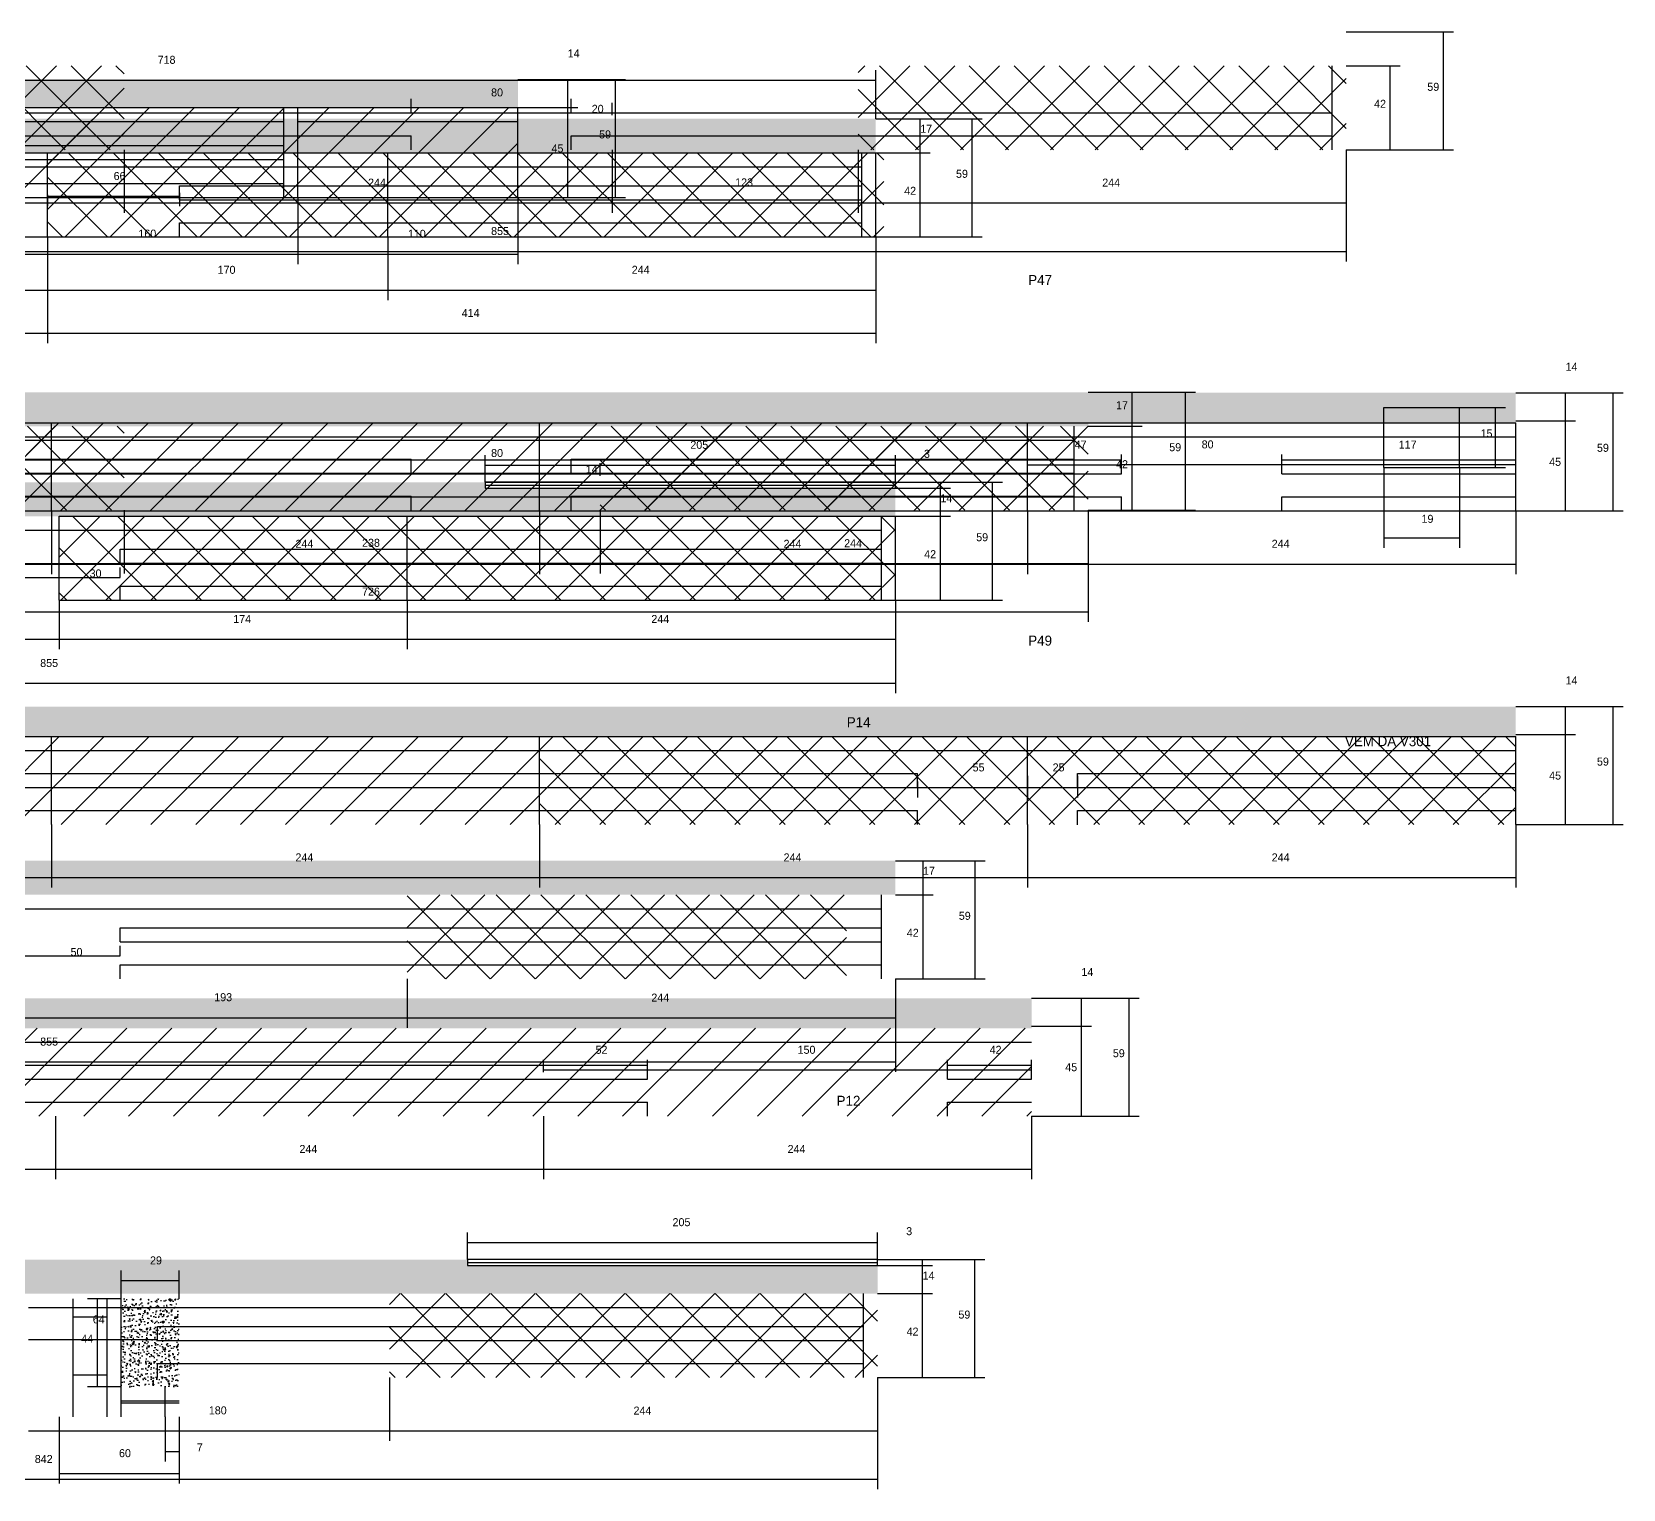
# Model space of a CAD drawing. Header units: metres. Extents: x -65046 to 21926, y -45195 to 1016.
# Drawn here: x 1971 to 2766, y -7215 to -6486 of the extents above; entities that cross this region are included whole.
import ezdxf

# ---------------------------------------------------------------- set-up
doc = ezdxf.new("R2010")
doc.units = ezdxf.units.M
for name, color, linetype in [('COTA', 241, 'Continuous'), ('NOMENCLATURA', 7, 'Continuous'), ('Painéis', 200, 'Continuous'), ('REAPROVEITAMENTO', 251, 'Continuous'), ('SARR_2.2x7', 40, 'Continuous'), ('SARR_EDITAR', 141, 'Continuous'), ('Texto Seção', 7, 'Continuous')]:
    doc.layers.add(name, color=color, linetype=linetype)

msp = doc.modelspace()

# ---------------------------------------------------------------- hatches: boundary and pattern name
at = {"layer": 'COTA'}
h = msp.add_hatch(dxfattribs=at)
h.set_pattern_fill('AR-CONC', scale=0.03)
h.paths.add_polyline_path([(1944.4, -6563.9), (1944.4, -6523.9), (1944.4, -6523.9), (2213.9, -6523.9), (2213.9, -6523.9), (2213.9, -6509.9), (2213.9, -6509.9), (1743.9, -6509.9), (1743.9, -6509.9), (1743.9, -6525.9), (1743.9, -6525.9), (1922.4, -6525.9), (1922.4, -6525.9), (1922.4, -6563.9), (1922.4, -6563.9), (1944.4, -6563.9)])
h = msp.add_hatch(dxfattribs=at)
h.set_pattern_fill('AR-CONC', scale=0.03)
h.paths.add_polyline_path([(1978.8, -6546.6), (1978.8, -6529.6), (1978.8, -6529.6), (1799.8, -6529.6), (1799.8, -6529.6), (1799.8, -6532.6), (1799.8, -6532.6), (1674.8, -6532.6), (1674.8, -6532.6), (1674.8, -6546.6), (1674.8, -6546.6), (1978.8, -6546.6)])
h = msp.add_hatch(dxfattribs=at)
h.set_pattern_fill('AR-CONC', scale=0.03)
h.paths.add_polyline_path([(1978.8, -6529.6), (1978.8, -6546.6), (1978.8, -6546.6), (2392.8, -6546.6), (2392.8, -6546.6), (2392.8, -6529.6), (2392.8, -6529.6), (1978.8, -6529.6)])
h = msp.add_hatch(dxfattribs=at)
h.set_pattern_fill('AR-CONC', scale=0.03)
h.paths.add_polyline_path([(2712.7, -6681.6), (2712.7, -6666.6), (2712.7, -6666.6), (1736.7, -6666.6), (1736.7, -6666.6), (1736.7, -6681.6), (1736.7, -6681.6), (2712.7, -6681.6)])
h = msp.add_hatch(dxfattribs=at)
h.set_pattern_fill('AR-CONC', scale=0.03)
h.paths.add_polyline_path([(2499, -6683.3), (2499, -6666.3), (2499, -6666.3), (1773, -6666.3), (1773, -6666.3), (1773, -6683.3), (1773, -6683.3), (2499, -6683.3)])
h = msp.add_hatch(dxfattribs=at)
h.set_pattern_fill('AR-CONC', scale=0.03)
h.paths.add_polyline_path([(1984.6, -6711.3), (1547.6, -6711.3), (1547.6, -6711.3), (1547.6, -6728.3), (1547.6, -6728.3), (1984.6, -6728.3), (1984.6, -6728.3), (1984.6, -6711.3)])
h = msp.add_hatch(dxfattribs=at)
h.set_pattern_fill('AR-CONC', scale=0.03)
h.paths.add_polyline_path([(2197.6, -6714.3), (2402.6, -6714.3), (2402.6, -6714.3), (2402.6, -6728.3), (2402.6, -6728.3), (1984.6, -6728.3), (1984.6, -6728.3), (1984.6, -6711.3), (1984.6, -6711.3), (2197.6, -6711.3), (2197.6, -6711.3), (2197.6, -6714.3)])
h = msp.add_hatch(dxfattribs=at)
h.set_pattern_fill('AR-CONC', scale=0.03)
h.paths.add_polyline_path([(2712.7, -6838.5), (2712.7, -6823.5), (2712.7, -6823.5), (1736.7, -6823.5), (1736.7, -6823.5), (1736.7, -6838.5), (1736.7, -6838.5), (2712.7, -6838.5)])
h = msp.add_hatch(dxfattribs=at)
h.set_pattern_fill('AR-CONC', scale=0.03)
h.paths.add_polyline_path([(1965.6, -6900.6), (2402.6, -6900.6), (2402.6, -6900.6), (2402.6, -6917.6), (2402.6, -6917.6), (1965.6, -6917.6), (1965.6, -6917.6), (1965.6, -6900.6)])
h = msp.add_hatch(dxfattribs=at)
h.set_pattern_fill('AR-CONC', scale=0.03)
h.paths.add_polyline_path([(1738.7, -6969.3), (1738.7, -6984.3), (1738.7, -6984.3), (2470.7, -6984.3), (2470.7, -6984.3), (2470.7, -6969.3), (2470.7, -6969.3), (1738.7, -6969.3)])
h = msp.add_hatch(dxfattribs=at)
h.set_pattern_fill('AR-CONC', scale=0.03)
h.paths.add_polyline_path([(1551.2, -7100), (1551.2, -7117), (1551.2, -7117), (2393.7, -7117), (2393.7, -7117), (2393.7, -7103), (2393.7, -7103), (2188.7, -7103), (2188.7, -7103), (2188.7, -7100), (2188.7, -7100), (1551.2, -7100)])
h = msp.add_hatch(dxfattribs=at)
h.set_pattern_fill('AR-CONC', scale=0.03)
h.paths.add_polyline_path([(2044.5, -7163.6), (2044.5, -7119.6), (2044.5, -7119.6), (2015.5, -7119.6), (2015.5, -7119.6), (2015.5, -7163.6), (2015.5, -7163.6), (2044.5, -7163.6)])
at = {"layer": 'REAPROVEITAMENTO'}
h = msp.add_hatch(dxfattribs=at)
h.set_pattern_fill('ANSI37', scale=5)
h.paths.add_polyline_path([(1773, -6503.1), (1773, -6545.1), (1773, -6545.1), (2017, -6545.1), (2017, -6545.1), (2017, -6503.1), (2017, -6503.1), (1773, -6503.1)])
h = msp.add_hatch(dxfattribs=at)
h.set_pattern_fill('ANSI37', scale=5)
h.paths.add_polyline_path([(2384, -6503.1), (2384, -6545.1), (2384, -6545.1), (2628, -6545.1), (2628, -6545.1), (2628, -6503.1), (2628, -6503.1), (2384, -6503.1)])
h = msp.add_hatch(dxfattribs=at)
h.set_pattern_fill('ANSI31', scale=5)
h.paths.add_polyline_path([(2213.9, -6568.9), (2213.9, -6523.9), (2213.9, -6523.9), (1944.4, -6523.9), (1944.4, -6523.9), (1944.4, -6568.9), (1944.4, -6568.9), (2213.9, -6568.9)])
h = msp.add_hatch(dxfattribs=at)
h.set_pattern_fill('ANSI37', scale=5)
h.paths.add_polyline_path([(1978.8, -6546.6), (1978.8, -6588.6), (1978.8, -6588.6), (2396.8, -6588.6), (2396.8, -6588.6), (2396.8, -6546.6), (2396.8, -6546.6), (1978.8, -6546.6)])
h = msp.add_hatch(dxfattribs=at)
h.set_pattern_fill('ANSI31', scale=5)
h.paths.add_polyline_path([(2468.7, -6725.6), (2468.7, -6681.6), (2468.7, -6681.6), (1736.7, -6681.6), (1736.7, -6681.6), (1736.7, -6725.6), (1736.7, -6725.6), (2468.7, -6725.6)])
h = msp.add_hatch(dxfattribs=at)
h.set_pattern_fill('ANSI37', scale=5)
h.paths.add_polyline_path([(1773, -6683.3), (1773, -6725.3), (1773, -6725.3), (2017, -6725.3), (2017, -6725.3), (2017, -6683.3), (2017, -6683.3), (1773, -6683.3)])
h = msp.add_hatch(dxfattribs=at)
h.set_pattern_fill('ANSI37', scale=5)
h.paths.add_polyline_path([(2255, -6683.3), (2255, -6725.3), (2255, -6725.3), (2499, -6725.3), (2499, -6725.3), (2499, -6683.3), (2499, -6683.3), (2255, -6683.3)])
h = msp.add_hatch(dxfattribs=at)
h.set_pattern_fill('ANSI37', scale=5)
h.paths.add_polyline_path([(1984.6, -6728.3), (1984.6, -6770.3), (1984.6, -6770.3), (2402.6, -6770.3), (2402.6, -6770.3), (2402.6, -6728.3), (2402.6, -6728.3), (1984.6, -6728.3)])
h = msp.add_hatch(dxfattribs=at)
h.set_pattern_fill('ANSI31', scale=5)
h.paths.add_polyline_path([(1736.7, -6838.5), (1736.7, -6882.5), (1736.7, -6882.5), (2224.7, -6882.5), (2224.7, -6882.5), (2224.7, -6838.5), (2224.7, -6838.5), (1736.7, -6838.5)])
h = msp.add_hatch(dxfattribs=at)
h.set_pattern_fill('ANSI37', scale=5)
h.paths.add_polyline_path([(2712.7, -6882.5), (2712.7, -6838.5), (2712.7, -6838.5), (2224.7, -6838.5), (2224.7, -6838.5), (2224.7, -6882.5), (2224.7, -6882.5), (2712.7, -6882.5)])
h = msp.add_hatch(dxfattribs=at)
h.set_pattern_fill('ANSI37', scale=5)
h.paths.add_polyline_path([(2378.1, -6917.6), (2378.1, -6959.6), (2378.1, -6959.6), (2158.6, -6959.6), (2158.6, -6959.6), (2158.6, -6917.6), (2158.6, -6917.6), (2378.1, -6917.6)])
h = msp.add_hatch(dxfattribs=at)
h.set_pattern_fill('ANSI31', scale=5)
h.paths.add_polyline_path([(1738.7, -6984.3), (1738.7, -7028.3), (1738.7, -7028.3), (2470.7, -7028.3), (2470.7, -7028.3), (2470.7, -6984.3), (2470.7, -6984.3), (1738.7, -6984.3)])
h = msp.add_hatch(dxfattribs=at)
h.set_pattern_fill('ANSI37', scale=5)
h.paths.add_polyline_path([(2149.7, -7117), (2149.7, -7159), (2149.7, -7159), (2393.7, -7159), (2393.7, -7159), (2393.7, -7117), (2393.7, -7117), (2149.7, -7117)])

# ---------------------------------------------------------------- linework, layer by layer
at = {"layer": 'COTA'}
for p, q in [((2392.8, -6529.6), (2392.8, -6505.2)), ((2628, -6503.1), (2655, -6503.1)), ((2650, -6545.1), (2650, -6503.1)), ((1674.8, -6510.2), (2392.8, -6510.2)), ((2213.9, -6509.9), (2243.8, -6509.9)), ((2213.9, -6509.9), (2267.7, -6509.9)), ((2238.8, -6523.9), (2238.8, -6509.9)), ((2262.7, -6568.9), (2262.7, -6509.9)), ((2160.5, -6526.6), (2160.5, -6521.6)), ((2240.5, -6526.6), (2240.5, -6521.6)), ((2160.5, -6526.6), (2240.5, -6526.6)), ((2213.9, -6523.9), (2243.8, -6523.9)), ((2213.9, -6523.9), (2243.8, -6523.9)), ((2238.8, -6568.9), (2238.8, -6523.9)), ((2392.8, -6529.6), (2420, -6529.6)), ((2392.8, -6529.6), (2446, -6529.6)), ((2415, -6546.6), (2415, -6529.6)), ((2441, -6588.6), (2441, -6529.6)), ((2017, -6545.1), (2017, -6576.6)), ((2017, -6545.1), (2017, -6576.6)), ((2261, -6545.1), (2261, -6576.6)), ((2392.8, -6546.6), (2420, -6546.6)), ((2392.8, -6546.6), (2420, -6546.6)), ((2415, -6588.6), (2415, -6546.6)), ((2628, -6545.1), (2628, -6600.9)), ((2628, -6545.1), (2655, -6545.1)), ((2103.9, -6568.9), (2103.9, -6602.2)), ((2103.9, -6568.9), (2103.9, -6602.2)), ((2213.9, -6568.9), (2243.8, -6568.9)), ((2213.9, -6568.9), (2267.7, -6568.9)), ((2213.9, -6568.9), (2213.9, -6602.2)), ((1773, -6571.6), (2017, -6571.6)), ((2017, -6571.6), (2261, -6571.6)), ((1978.8, -6588.6), (1978.8, -6620.2)), ((1978.8, -6588.6), (1978.8, -6641.8)), ((1978.8, -6588.6), (1978.8, -6620.2)), ((1978.8, -6588.6), (1978.8, -6641.8)), ((2148.8, -6588.6), (2148.8, -6620.2)), ((2148.8, -6588.6), (2148.8, -6620.2)), ((2392.8, -6588.6), (2392.8, -6620.2)), ((2392.8, -6588.6), (2392.8, -6641.8)), ((2392.8, -6588.6), (2420, -6588.6)), ((2392.8, -6588.6), (2446, -6588.6)), ((1773, -6595.9), (2628, -6595.9)), ((1944.4, -6597.2), (2103.9, -6597.2)), ((2103.9, -6597.2), (2213.9, -6597.2)), ((1894.3, -6615.2), (1978.8, -6615.2)), ((1978.8, -6615.2), (2148.8, -6615.2)), ((2148.8, -6615.2), (2392.8, -6615.2)), ((1674.8, -6636.8), (1978.8, -6636.8)), ((1978.8, -6636.8), (2392.8, -6636.8)), ((2499, -6666.3), (2526, -6666.3)), ((2521, -6683.3), (2521, -6666.3)), ((2684.6, -6673.9), (2707.6, -6673.9)), ((2702.6, -6703.9), (2702.6, -6673.9)), ((2712.7, -6666.6), (2742.6, -6666.6)), ((2712.7, -6666.6), (2766.4, -6666.6)), ((2737.6, -6680.6), (2737.6, -6666.6)), ((2761.4, -6725.6), (2761.4, -6666.6)), ((2712.7, -6680.6), (2742.6, -6680.6)), ((2712.7, -6680.6), (2742.6, -6680.6)), ((2737.6, -6725.6), (2737.6, -6680.6)), ((2499, -6683.3), (2526, -6683.3)), ((2499, -6683.3), (2526, -6683.3)), ((2521, -6725.3), (2521, -6683.3)), ((2197.6, -6711.3), (2197.6, -6697.7)), ((2402.6, -6711.3), (2402.6, -6697.7)), ((2468.7, -6703.6), (2468.7, -6697.6)), ((2515.7, -6702.6), (2515.7, -6697.5)), ((2515.7, -6703.6), (2515.7, -6697.6)), ((2595.7, -6702.5), (2595.7, -6697.5)), ((2595.7, -6702.6), (2595.7, -6697.5)), ((2712.7, -6707.1), (2712.7, -6697.5)), ((2160.5, -6706.8), (2160.5, -6701.8)), ((2197.6, -6702.7), (2402.6, -6702.7)), ((2240.5, -6706.8), (2240.5, -6701.8)), ((2468.7, -6702.6), (2515.7, -6702.6)), ((2515.7, -6702.5), (2595.7, -6702.5)), ((2595.7, -6702.5), (2712.7, -6702.5)), ((2646.7, -6703.9), (2646.7, -6744.1)), ((2684.6, -6703.9), (2684.6, -6744.1)), ((2684.6, -6703.9), (2707.6, -6703.9)), ((2160.5, -6706.8), (2240.5, -6706.8)), ((2402.6, -6711.3), (2430.1, -6711.3)), ((2402.6, -6711.3), (2456.1, -6711.3)), ((2425.1, -6714.3), (2425.1, -6711.3)), ((2451.1, -6770.3), (2451.1, -6711.3)), ((2402.6, -6714.3), (2430.1, -6714.3)), ((2402.6, -6714.3), (2430.1, -6714.3)), ((2425.1, -6728.3), (2425.1, -6714.3)), ((1980.7, -6725.6), (1980.7, -6757.2)), ((1980.7, -6725.6), (1980.7, -6757.2)), ((2017, -6725.3), (2017, -6756.9)), ((2017, -6725.3), (2017, -6756.9)), ((2224.7, -6725.6), (2224.7, -6757.2)), ((2224.7, -6725.6), (2224.7, -6757.2)), ((2255, -6725.3), (2255, -6756.9)), ((2402.6, -6728.3), (2430.1, -6728.3)), ((2402.6, -6728.3), (2430.1, -6728.3)), ((2425.1, -6770.3), (2425.1, -6728.3)), ((2468.7, -6725.6), (2468.7, -6757.2)), ((2468.7, -6725.6), (2468.7, -6757.2)), ((2499, -6725.3), (2499, -6781.1)), ((2499, -6725.3), (2526, -6725.3)), ((2712.7, -6725.6), (2742.6, -6725.6)), ((2712.7, -6725.6), (2766.4, -6725.6)), ((2712.7, -6725.6), (2712.7, -6757.2)), ((2646.7, -6739.1), (2684.6, -6739.1)), ((1736.7, -6752.2), (1980.7, -6752.2)), ((1773, -6751.9), (2017, -6751.9)), ((1980.7, -6752.2), (2224.7, -6752.2)), ((2017, -6751.9), (2255, -6751.9)), ((2224.7, -6752.2), (2468.7, -6752.2)), ((2468.7, -6752.2), (2712.7, -6752.2)), ((1773, -6776.1), (2499, -6776.1)), ((1984.6, -6770.3), (1984.6, -6794.8)), ((1984.6, -6770.3), (1984.6, -6794.8)), ((2158.6, -6770.3), (2158.6, -6794.8)), ((2158.6, -6770.3), (2158.6, -6794.8)), ((2402.6, -6770.3), (2402.6, -6816.8)), ((2402.6, -6770.3), (2402.6, -6794.8)), ((2402.6, -6770.3), (2430.1, -6770.3)), ((2402.6, -6770.3), (2456.1, -6770.3)), ((1791.6, -6789.8), (1984.6, -6789.8)), ((1984.6, -6789.8), (2158.6, -6789.8)), ((2158.6, -6789.8), (2402.6, -6789.8)), ((1547.6, -6811.8), (2402.6, -6811.8)), ((2712.7, -6823.5), (2742.6, -6823.5)), ((2712.7, -6823.5), (2766.4, -6823.5)), ((2737.6, -6837.5), (2737.6, -6823.5)), ((2761.4, -6882.5), (2761.4, -6823.5)), ((2712.7, -6837.5), (2742.6, -6837.5)), ((2712.7, -6837.5), (2742.6, -6837.5)), ((2737.6, -6882.5), (2737.6, -6837.5)), ((2413.7, -6861), (2413.7, -6869)), ((2413.7, -6864), (2468.7, -6864)), ((2468.7, -6864), (2468.7, -6859)), ((1980.7, -6882.5), (1980.7, -6914)), ((1980.7, -6882.5), (1980.7, -6914)), ((2224.7, -6882.5), (2224.7, -6914)), ((2224.7, -6882.5), (2224.7, -6914)), ((2468.7, -6882.5), (2468.7, -6914)), ((2468.7, -6882.5), (2468.7, -6914)), ((2712.7, -6882.5), (2742.6, -6882.5)), ((2712.7, -6882.5), (2766.4, -6882.5)), ((2712.7, -6882.5), (2712.7, -6914)), ((2402.6, -6900.6), (2421.4, -6900.6)), ((2402.6, -6900.6), (2447.4, -6900.6)), ((2416.4, -6917.6), (2416.4, -6900.6)), ((2442.4, -6959.6), (2442.4, -6900.6)), ((1736.7, -6909), (1980.7, -6909)), ((1980.7, -6909), (2224.7, -6909)), ((2224.7, -6909), (2468.7, -6909)), ((2468.7, -6909), (2712.7, -6909)), ((2402.6, -6917.6), (2421.4, -6917.6)), ((2402.6, -6917.6), (2421.4, -6917.6)), ((2416.4, -6959.6), (2416.4, -6917.6)), ((2158.6, -6959.6), (2158.6, -6984.1)), ((2158.6, -6959.6), (2158.6, -6984.1)), ((2402.6, -6959.6), (2402.6, -6984.1)), ((2402.6, -6959.6), (2402.6, -7006.1)), ((2402.6, -6959.6), (2421.4, -6959.6)), ((2402.6, -6959.6), (2447.4, -6959.6)), ((2470.7, -6969.3), (2500.6, -6969.3)), ((2470.7, -6969.3), (2524.5, -6969.3)), ((2495.6, -6983.3), (2495.6, -6969.3)), ((2519.5, -7028.3), (2519.5, -6969.3)), ((1965.6, -6979.1), (2158.6, -6979.1)), ((2158.6, -6979.1), (2402.6, -6979.1)), ((2470.7, -6983.3), (2500.6, -6983.3)), ((2470.7, -6983.3), (2500.6, -6983.3)), ((2495.6, -7028.3), (2495.6, -6983.3)), ((2226.7, -7006.3), (2226.7, -7000.2)), ((2278.7, -7006.3), (2278.7, -7000.2)), ((2278.7, -7005.2), (2278.7, -7000.2)), ((2428.7, -7005.2), (2428.7, -7000.2)), ((2428.7, -7005.2), (2428.7, -7000.2)), ((2470.7, -7009.8), (2470.7, -7000.2)), ((1547.6, -7001.1), (2402.6, -7001.1)), ((2226.7, -7005.2), (2278.7, -7005.2)), ((2278.7, -7005.2), (2428.7, -7005.2)), ((2428.7, -7005.2), (2470.7, -7005.2)), ((1982.7, -7028.3), (1982.7, -7059.8)), ((1982.7, -7028.3), (1982.7, -7059.8)), ((2226.7, -7028.3), (2226.7, -7059.8)), ((2226.7, -7028.3), (2226.7, -7059.8)), ((2470.7, -7028.3), (2500.6, -7028.3)), ((2470.7, -7028.3), (2524.5, -7028.3)), ((2470.7, -7028.3), (2470.7, -7059.8)), ((1738.7, -7054.8), (1982.7, -7054.8)), ((1982.7, -7054.8), (2226.7, -7054.8)), ((2226.7, -7054.8), (2470.7, -7054.8)), ((2188.7, -7100), (2188.7, -7086.4)), ((2393.7, -7100), (2393.7, -7086.4)), ((2188.7, -7091.4), (2393.7, -7091.4)), ((2393.7, -7100), (2421.2, -7100)), ((2393.7, -7100), (2447.3, -7100)), ((2393.7, -7103), (2421.2, -7103)), ((2393.7, -7103), (2421.2, -7103)), ((2416.2, -7103), (2416.2, -7100)), ((2416.2, -7117), (2416.2, -7103)), ((2442.3, -7159), (2442.3, -7100)), ((2015.5, -7119.6), (2015.5, -7105.5)), ((2015.5, -7110.5), (2044.5, -7110.5)), ((2044.5, -7119.6), (2044.5, -7105.5)), ((2393.7, -7117), (2421.2, -7117)), ((2393.7, -7117), (2421.2, -7117)), ((2416.2, -7159), (2416.2, -7117)), ((2015.5, -7119.6), (1998.7, -7119.6)), ((2003.7, -7163.6), (2003.7, -7119.6)), ((2033.7, -7140), (2033.7, -7135)), ((1969.2, -7140), (2033.7, -7140)), ((2149.7, -7159), (2149.7, -7190.6)), ((2149.7, -7159), (2149.7, -7190.6)), ((2393.7, -7159), (2393.7, -7214.8)), ((2393.7, -7159), (2393.7, -7190.6)), ((2393.7, -7159), (2421.2, -7159)), ((2393.7, -7159), (2447.3, -7159)), ((2015.5, -7163.6), (1998.7, -7163.6)), ((1984.5, -7178.6), (1984.5, -7211.9)), ((2037.6, -7178.6), (2037.6, -7200.9)), ((2044.5, -7178.6), (2044.5, -7211.9)), ((2044.6, -7178.6), (2044.6, -7200.9)), ((1969.2, -7185.6), (2149.7, -7185.6)), ((2149.7, -7185.6), (2393.7, -7185.6)), ((2037.6, -7195.9), (2044.6, -7195.9)), ((1984.5, -7206.9), (2044.5, -7206.9)), ((1551.2, -7209.8), (2393.7, -7209.8))]:
    msp.add_line(p, q, dxfattribs=at)
at = {"layer": 'Painéis'}
for p, q in [((2628, -6486.1), (2681.6, -6486.1)), ((2676.6, -6545.1), (2676.6, -6486.1)), ((2240.5, -6526.6), (2240.5, -6521.6)), ((2261, -6527.8), (2261, -6521.6)), ((1944.4, -6523.9), (2103.9, -6523.9)), ((2103.9, -6523.9), (2213.9, -6523.9)), ((2103.9, -6568.9), (2103.9, -6523.9)), ((2213.9, -6568.9), (2213.9, -6523.9)), ((2240.5, -6526.6), (2261, -6526.6)), ((1674.8, -6546.6), (1978.8, -6546.6)), ((1978.8, -6546.6), (2392.8, -6546.6)), ((1978.8, -6588.6), (1978.8, -6546.6)), ((2148.8, -6588.6), (2148.8, -6546.6)), ((2261, -6545.1), (2261, -6576.6)), ((2384, -6545.1), (2384, -6576.6)), ((2384, -6545.1), (2384, -6576.6)), ((2392.8, -6588.6), (2392.8, -6546.6)), ((2628, -6545.1), (2628, -6576.6)), ((2628, -6545.1), (2681.6, -6545.1)), ((1944.4, -6568.9), (2103.9, -6568.9)), ((1978.8, -6567.6), (1978.8, -6573.3)), ((1978.8, -6568.3), (2044.8, -6568.3)), ((2044.8, -6566.6), (2044.8, -6573.3)), ((2103.9, -6568.9), (2213.9, -6568.9)), ((2261, -6571.6), (2384, -6571.6)), ((2384, -6571.6), (2628, -6571.6)), ((1674.8, -6588.6), (1978.8, -6588.6)), ((1978.8, -6588.6), (2392.8, -6588.6)), ((2499, -6666.3), (2552.6, -6666.3)), ((2547.6, -6725.3), (2547.6, -6666.3)), ((2646.7, -6673.9), (2684.6, -6673.9)), ((2646.7, -6703.9), (2646.7, -6673.9)), ((2684.6, -6703.9), (2684.6, -6673.9)), ((1736.7, -6681.6), (2712.7, -6681.6)), ((1980.7, -6725.6), (1980.7, -6681.6)), ((2224.7, -6725.6), (2224.7, -6681.6)), ((2468.7, -6725.6), (2468.7, -6681.6)), ((2712.7, -6725.6), (2712.7, -6681.6)), ((2240.5, -6706.8), (2240.5, -6701.8)), ((2255, -6708.1), (2255, -6701.8)), ((2646.7, -6703.9), (2684.6, -6703.9)), ((2197.6, -6711.3), (2402.6, -6711.3)), ((2240.5, -6706.8), (2255, -6706.8)), ((2197.6, -6714.3), (2402.6, -6714.3)), ((1736.7, -6725.6), (2712.7, -6725.6)), ((1984.6, -6728.3), (2402.6, -6728.3)), ((1984.6, -6770.3), (1984.6, -6728.3)), ((2158.6, -6770.3), (2158.6, -6728.3)), ((2255, -6725.3), (2255, -6756.9)), ((2402.6, -6770.3), (2402.6, -6728.3)), ((2499, -6725.3), (2499, -6756.9)), ((2499, -6725.3), (2552.6, -6725.3)), ((2255, -6751.9), (2499, -6751.9)), ((1935.1, -6758.9), (1984.6, -6758.9)), ((1984.6, -6760.4), (1984.6, -6753.9)), ((1984.6, -6758.9), (1984.6, -6753.9)), ((1984.6, -6758.9), (2015.1, -6758.9)), ((2015.1, -6758.9), (2015.1, -6753.9)), ((1984.6, -6770.3), (2402.6, -6770.3)), ((1736.7, -6838.5), (2712.7, -6838.5)), ((1980.7, -6882.5), (1980.7, -6838.5)), ((2224.7, -6882.5), (2224.7, -6838.5)), ((2468.7, -6882.5), (2468.7, -6838.5)), ((2712.7, -6882.5), (2712.7, -6838.5)), ((2468.7, -6858.2), (2468.7, -6869)), ((2468.7, -6864), (2493.7, -6864)), ((2493.7, -6858.2), (2493.7, -6869)), ((2015.1, -6948.2), (2015.1, -6943.2)), ((1965.6, -6948.2), (2015.1, -6948.2))]:
    msp.add_line(p, q, dxfattribs=at)
for points in [[(2402.6, -6711.3), (2197.6, -6711.3), (2197.6, -6714.3), (2402.6, -6714.3)], [(2393.7, -7100), (2188.7, -7100), (2188.7, -7103), (2393.7, -7103)]]:
    msp.add_lwpolyline(points, close=True, dxfattribs=at)
at = {"layer": 'SARR_2.2x7'}
for p, q in [((2621, -6545.1), (2621, -6503.1)), ((2160.5, -6526.6), (2160.5, -6519.6)), ((2240.5, -6526.6), (2240.5, -6519.6)), ((1780, -6526.6), (2017, -6526.6)), ((1951.4, -6530.9), (2096.9, -6530.9)), ((2017, -6526.6), (2160.5, -6526.6)), ((2096.9, -6568.9), (2096.9, -6523.9)), ((2103.9, -6530.9), (2213.9, -6530.9)), ((2240.5, -6526.6), (2261, -6526.6)), ((2261, -6526.6), (2384, -6526.6)), ((2384, -6526.6), (2621, -6526.6)), ((1780, -6538.1), (2017, -6538.1)), ((2017, -6538.1), (2160.5, -6538.1)), ((2160.5, -6545.1), (2160.5, -6538.1)), ((2240.5, -6545.1), (2240.5, -6538.1)), ((2240.5, -6538.1), (2261, -6538.1)), ((2261, -6538.1), (2384, -6538.1)), ((2384, -6538.1), (2621, -6538.1)), ((1951.4, -6542.9), (2096.9, -6542.9)), ((2385.9, -6588.6), (2385.9, -6546.6)), ((1894.3, -6553.6), (1978.8, -6553.6)), ((1951.4, -6549.9), (2096.9, -6549.9)), ((1978.8, -6553.6), (2148.8, -6553.6)), ((2148.8, -6553.6), (2385.9, -6553.6)), ((1951.4, -6561.9), (2096.9, -6561.9)), ((2044.8, -6563.1), (2148.8, -6563.1)), ((2044.8, -6570.1), (2044.8, -6563.1)), ((2044.8, -6570.1), (2148.8, -6570.1)), ((2148.8, -6563.1), (2385.9, -6563.1)), ((2148.8, -6570.1), (2385.9, -6570.1)), ((2044.8, -6581.6), (2148.8, -6581.6)), ((2044.8, -6588.6), (2044.8, -6581.6)), ((2148.8, -6581.6), (2385.9, -6581.6)), ((1743.6, -6688.6), (1980.7, -6688.6)), ((1980.7, -6688.6), (2224.7, -6688.6)), ((2224.7, -6688.6), (2468.7, -6688.6)), ((2468.7, -6688.6), (2712.7, -6688.6)), ((2492, -6725.3), (2492, -6683.3)), ((1780, -6690.3), (2017, -6690.3)), ((2017, -6690.3), (2255, -6690.3)), ((2255, -6690.3), (2492, -6690.3)), ((1743.6, -6700.1), (1980.7, -6700.1)), ((1780, -6699.8), (2017, -6699.8)), ((1980.7, -6700.1), (2224.7, -6700.1)), ((2017, -6699.8), (2160.5, -6699.8)), ((2160.5, -6706.8), (2160.5, -6699.8)), ((2224.7, -6700.1), (2468.7, -6700.1)), ((2240.5, -6706.8), (2240.5, -6699.8)), ((2240.5, -6699.8), (2255, -6699.8)), ((2255, -6699.8), (2492, -6699.8)), ((2468.7, -6700.1), (2515.7, -6700.1)), ((2515.7, -6707.1), (2515.7, -6700.1)), ((2595.7, -6700.1), (2712.7, -6700.1)), ((2595.7, -6707.1), (2595.7, -6700.1)), ((1743.6, -6707.1), (1980.7, -6707.1)), ((1780, -6706.8), (2017, -6706.8)), ((1980.7, -6707.1), (2224.7, -6707.1)), ((2017, -6706.8), (2160.5, -6706.8)), ((2224.7, -6707.1), (2468.7, -6707.1)), ((2240.5, -6706.8), (2255, -6706.8)), ((2255, -6706.8), (2492, -6706.8)), ((2468.7, -6707.1), (2515.7, -6707.1)), ((2595.7, -6707.1), (2712.7, -6707.1)), ((1743.6, -6718.6), (1980.7, -6718.6)), ((1780, -6718.3), (2017, -6718.3)), ((1980.7, -6718.6), (2224.7, -6718.6)), ((2017, -6718.3), (2160.5, -6718.3)), ((2160.5, -6725.3), (2160.5, -6718.3)), ((2224.7, -6718.6), (2468.7, -6718.6)), ((2240.5, -6725.3), (2240.5, -6718.3)), ((2240.5, -6718.3), (2255, -6718.3)), ((2255, -6718.3), (2492, -6718.3)), ((2468.7, -6718.6), (2515.7, -6718.6)), ((2515.7, -6725.6), (2515.7, -6718.6)), ((2595.7, -6718.6), (2712.7, -6718.6)), ((2595.7, -6725.6), (2595.7, -6718.6)), ((2395.6, -6770.3), (2395.6, -6728.3)), ((1791.6, -6735.3), (1984.6, -6735.3)), ((1984.6, -6735.3), (2158.6, -6735.3)), ((2158.6, -6735.3), (2395.6, -6735.3)), ((2015.1, -6744.8), (2158.6, -6744.8)), ((2015.1, -6751.8), (2015.1, -6744.8)), ((2158.6, -6744.8), (2395.6, -6744.8)), ((2015.1, -6751.8), (2158.6, -6751.8)), ((2158.6, -6751.8), (2395.6, -6751.8)), ((2015.1, -6763.3), (2158.6, -6763.3)), ((2015.1, -6770.3), (2015.1, -6763.3)), ((2158.6, -6763.3), (2395.6, -6763.3)), ((1743.6, -6845.5), (1980.7, -6845.5)), ((1980.7, -6845.5), (2224.7, -6845.5)), ((2224.7, -6845.5), (2468.7, -6845.5)), ((2468.7, -6845.5), (2712.7, -6845.5)), ((1743.6, -6857), (1980.7, -6857)), ((1980.7, -6857), (2224.7, -6857)), ((2224.7, -6857), (2413.7, -6857)), ((2413.7, -6864), (2413.7, -6857)), ((2493.7, -6857), (2712.7, -6857)), ((2493.7, -6864), (2493.7, -6857)), ((1743.6, -6864), (1980.7, -6864)), ((1980.7, -6864), (2224.7, -6864)), ((2224.7, -6864), (2413.7, -6864)), ((2493.7, -6864), (2712.7, -6864)), ((1743.6, -6875.5), (1980.7, -6875.5)), ((1980.7, -6875.5), (2224.7, -6875.5)), ((2224.7, -6875.5), (2413.7, -6875.5)), ((2413.7, -6882.5), (2413.7, -6875.5)), ((2493.7, -6875.5), (2712.7, -6875.5)), ((2493.7, -6882.6), (2493.7, -6875.5)), ((2395.6, -6959.6), (2395.6, -6917.6)), ((1965.6, -6924.6), (2158.6, -6924.6)), ((2158.6, -6924.6), (2395.6, -6924.6)), ((2015.1, -6941.1), (2015.1, -6934.1)), ((2015.1, -6934.1), (2158.6, -6934.1)), ((2158.6, -6934.1), (2395.6, -6934.1)), ((2015.1, -6941.1), (2158.6, -6941.1)), ((2158.6, -6941.1), (2395.6, -6941.1)), ((2015.1, -6959.6), (2015.1, -6952.6)), ((2015.1, -6952.6), (2158.6, -6952.6)), ((2158.6, -6952.6), (2395.6, -6952.6)), ((1738.7, -6991.3), (1982.7, -6991.3)), ((1982.7, -6991.3), (2226.7, -6991.3)), ((2226.7, -6991.3), (2470.7, -6991.3)), ((1738.7, -7002.8), (1982.7, -7002.8)), ((1982.7, -7002.8), (2226.7, -7002.8)), ((2226.7, -7002.8), (2278.7, -7002.8)), ((2278.7, -7009.8), (2278.7, -7002.8)), ((2428.7, -7002.8), (2470.7, -7002.8)), ((2428.7, -7009.8), (2428.7, -7002.8)), ((1738.7, -7009.8), (1982.7, -7009.8)), ((1982.7, -7009.8), (2226.7, -7009.8)), ((2226.7, -7009.8), (2278.7, -7009.8)), ((2428.7, -7009.8), (2470.7, -7009.8)), ((1738.7, -7021.3), (1982.7, -7021.3)), ((1982.7, -7021.3), (2226.7, -7021.3)), ((2226.7, -7021.3), (2278.7, -7021.3)), ((2278.7, -7028.3), (2278.7, -7021.3)), ((2428.7, -7021.3), (2470.7, -7021.3)), ((2428.7, -7028.3), (2428.7, -7021.3)), ((2386.7, -7159), (2386.7, -7117)), ((1969.2, -7124), (2149.7, -7124)), ((1991.5, -7178.6), (1991.5, -7119.6)), ((2008.5, -7178.6), (2008.5, -7119.6)), ((2015.5, -7178.6), (2015.5, -7119.6)), ((2149.7, -7124), (2386.7, -7124)), ((1991.5, -7128.6), (2008.5, -7128.6)), ((2033.7, -7133.5), (2149.7, -7133.5)), ((2033.7, -7140.5), (2033.7, -7133.5)), ((2149.7, -7133.5), (2386.7, -7133.5)), ((2033.7, -7140.5), (2149.7, -7140.5)), ((2149.7, -7140.5), (2386.7, -7140.5)), ((1991.5, -7157.6), (2008.5, -7157.6)), ((2033.7, -7152), (2149.7, -7152)), ((2033.7, -7159), (2033.7, -7152)), ((2149.7, -7152), (2386.7, -7152)), ((2037.6, -7178.6), (2037.6, -7163.6)), ((2015.5, -7170.6), (2044.5, -7170.6)), ((2015.5, -7171.6), (2044.5, -7171.6))]:
    msp.add_line(p, q, dxfattribs=at)
at = {"layer": 'SARR_EDITAR'}
for p, q in [((2197.6, -6712.8), (2402.6, -6712.8)), ((2188.7, -7101.5), (2393.7, -7101.5))]:
    msp.add_line(p, q, dxfattribs=at)

# ---------------------------------------------------------------- texts
at = {"layer": 'COTA'}
for s, p in [('718', (2033.8, -6502.1)), ('14', (2238.8, -6498.9)), ('80', (2200.5, -6518.4)), ('42', (2641.9, -6524.1)), ('59', (2254.5, -6539.4)), ('17', (2415, -6536.6)), ('45', (2230.7, -6546.4)), ('244', (2139, -6563.5)), ('59', (2432.9, -6559.1)), ('42', (2407, -6567.6)), ('160', (2024.2, -6589)), ('110', (2158.9, -6589.1)), ('855', (2200.5, -6587.7)), ('170', (2063.8, -6607.1)), ('244', (2270.8, -6607.1)), ('414', (2185.8, -6628.7)), ('14', (2737.6, -6655.6)), ('17', (2512.9, -6674.8)), ('15', (2695.1, -6688.9)), ('80', (2200.5, -6698.7)), ('205', (2300.1, -6694.6)), ('3', (2416.9, -6699.1)), ('47', (2492.2, -6694.5)), ('80', (2555.7, -6694.4)), ('117', (2654.2, -6694.5)), ('59', (2753.3, -6696.1)), ('42', (2512.9, -6704.3)), ('45', (2729.4, -6703.1)), ('14', (2425.1, -6721.3)), ('19', (2665.6, -6731.6)), ('59', (2443, -6740.8)), ('244', (2102.7, -6744.1)), ('238', (2136, -6743.6)), ('244', (2346.7, -6744.1)), ('42', (2417, -6749.3)), ('244', (2590.7, -6744.1)), ('726', (2136, -6768)), ('174', (2071.6, -6781.7)), ('244', (2280.6, -6781.7)), ('855', (1975.1, -6803.7)), ('14', (2737.6, -6812.4)), ('59', (2753.3, -6853)), ('55', (2441.2, -6855.9)), ('45', (2729.4, -6860)), ('244', (2102.7, -6900.9)), ('244', (2346.7, -6900.9)), ('244', (2590.7, -6900.9)), ('17', (2416.4, -6907.6)), ('59', (2434.3, -6930.1)), ('42', (2408.3, -6938.6)), ('14', (2495.6, -6958.2)), ('193', (2062.1, -6970.8)), ('244', (2280.6, -6971)), ('855', (1975.1, -6993)), ('52', (2252.7, -6997.1)), ('150', (2353.7, -6997.1)), ('42', (2449.7, -6997.1)), ('59', (2511.3, -6998.8)), ('45', (2487.5, -7005.8)), ('244', (2104.7, -7046.7)), ('244', (2348.7, -7046.7)), ('205', (2291.2, -7083.3)), ('3', (2408, -7087.8)), ('29', (2030, -7102.4)), ('14', (2416.2, -7110)), ('59', (2434.1, -7129.5)), ('64', (2001.4, -7131.9)), ('42', (2408.2, -7138)), ('44', (1995.6, -7141.6)), ('180', (2059.4, -7177.4)), ('244', (2271.7, -7177.5)), ('842', (1972.4, -7201.7)), ('60', (2014.5, -7198.8)), ('7', (2053.4, -7195.9))]:
    msp.add_text(s, height=4, dxfattribs=at).set_placement(p)
at = {"layer": 'NOMENCLATURA'}
for s, p in [('P47', (2469, -6612.7)), ('P49', (2469, -6793)), ('P14', (2378.3, -6833.8)), ('P12', (2373.2, -7023.1))]:
    msp.add_text(s, height=5, dxfattribs=at).set_placement(p)
at = {"layer": 'Painéis'}
for s, p in [('59', (2668.5, -6515.6)), ('20', (2250.8, -6526.6)), ('66', (2011.8, -6560.2)), ('123', (2322.5, -6563.4)), ('244', (2506, -6563.5)), ('59', (2539.5, -6695.8)), ('14', (2247.8, -6706.8)), ('244', (2377, -6743.8)), ('30', (1999.8, -6758.9)), ('25', (2481.2, -6855.9)), ('50', (1990.3, -6948.2))]:
    msp.add_text(s, height=4, dxfattribs=at).set_placement(p)
at = {"layer": 'Texto Seção'}
msp.add_text('VEM DA V301', height=5, dxfattribs=at).set_placement((2627.3, -6843.3))

doc.saveas('drawing.dxf')
